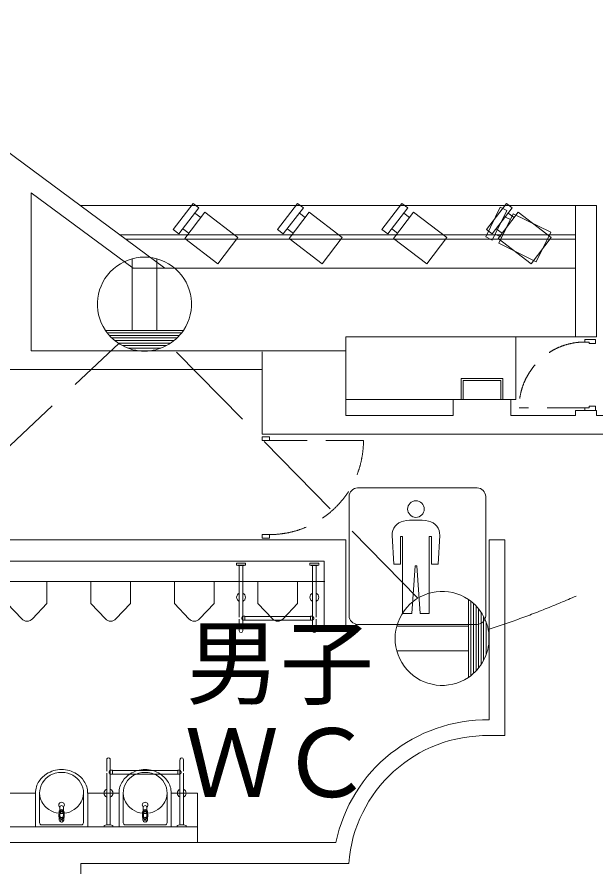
# Model space of a CAD drawing. Units: millimetres, scale not verified. Extents: x -45037 to 38963, y -31304 to 27496.
# Drawn here: x -17930 to -12389, y -19479 to -11284 of the extents above; entities that cross this region are included whole.
import ezdxf
from ezdxf.enums import TextEntityAlignment as Align

# ---------------------------------------------------------------- set-up
doc = ezdxf.new("R2010")
doc.units = ezdxf.units.MM
doc.header["$LTSCALE"] = 300
doc.linetypes.add('DASHED1', pattern=[1.8, 1.2, -0.6])
doc.linetypes.add('DASHED3', pattern=[4, 3, -1])
for name, color, linetype, lineweight in [('1-0_155', 7, 'Continuous', 9), ('1-2_250', 7, 'DASHED1', 9), ('1-F', 7, 'Continuous', 9), ('8-1', 7, 'Continuous', 9), ('8-2', 7, 'Continuous', 9)]:
    doc.layers.add(name, color=color, linetype=linetype, lineweight=lineweight)
doc.layers.add('1-A', color=7, linetype='Continuous')
doc.styles.add('HG創英角ｺﾞｼｯｸUB', font='')
doc.styles.get('HG創英角ｺﾞｼｯｸUB').set_extended_font_data('HG創英角ｺﾞｼｯｸUB')

msp = doc.modelspace()

# ---------------------------------------------------------------- linework, layer by layer
at = {"layer": '1-0_155'}
for p, q in [((-16817.6, -13688.9), (-17794.1, -12965.5)), ((-12584.1, -14345.1), (-12584.1, -13088.9)), ((-16227.9, -13159.8), (-16172.4, -13202.4)), ((-15227.9, -13159.8), (-15172.4, -13202.4)), ((-14227.9, -13159.8), (-14172.4, -13202.4)), ((-13270, -13192.4), (-13207.2, -13223.2)), ((-13172.4, -13202.4), (-13227.9, -13159.8)), ((-16287.3, -13352.4), (-16342.9, -13309.9)), ((-15287.3, -13352.4), (-15342.9, -13309.9)), ((-14287.3, -13352.4), (-14342.9, -13309.9)), ((-13342.9, -13309.9), (-13287.3, -13352.4)), ((-16949, -13367.5), (-12584.1, -13367.5)), ((-12584.1, -13410.2), (-16891.4, -13410.2)), ((-13290.5, -13392.9), (-13353.3, -13362)), ((-16817.6, -13688.9), (-12584.1, -13688.9)), ((-13154.1, -14945.1), (-13154.1, -14345.1)), ((-15584.1, -15279.3), (-15584.1, -14489.3)), ((-15584.1, -14659.3), (-18009.1, -14659.3)), ((-14784.1, -14945.1), (-13154.1, -14945.1)), ((-13204.1, -14945.1), (-13204.1, -15099.3)), ((-12494.1, -15025.1), (-12494.1, -15050.1)), ((-12454.1, -15025.1), (-12494.1, -15025.1)), ((-14784.1, -15099.3), (-13754.1, -15099.3)), ((-15514.1, -15339.3), (-15514.1, -15304.3)), ((-15584.1, -15339.3), (-15514.1, -15339.3)), ((-15820.9, -16531.4), (-15751.2, -16531.4)), ((-15767.3, -16536.4), (-15804.8, -16536.4)), ((-15803.1, -16536.4), (-15803.1, -17031.5)), ((-15119.2, -16531.4), (-15049.5, -16531.4)), ((-15065.6, -16536.4), (-15103.1, -16536.4)), ((-15067.3, -17031.5), (-15067.3, -16536.4)), ((-14984.1, -16689.3), (-19809.1, -16689.3)), ((-17644.1, -16689.3), (-17644.1, -16899.3)), ((-16844.1, -16689.3), (-16844.1, -16899.3)), ((-16044.1, -16689.3), (-16044.1, -16899.3)), ((-17644.1, -16899.3), (-17783.1, -17047.2)), ((-16844.1, -16899.3), (-16983.1, -17047.2)), ((-16044.1, -16899.3), (-16183.1, -17047.2)), ((-15780, -17044.5), (-15780, -17036.6)), ((-15769, -17057.3), (-15769, -17023.9)), ((-15762.8, -17021.5), (-15750, -17021.5)), ((-15748.9, -17058.6), (-15748.9, -17022.5)), ((-15748.9, -17023.5), (-15121.4, -17023.5)), ((-15121.4, -17022.5), (-15121.4, -17058.6)), ((-15107.6, -17021.5), (-15120.4, -17021.5)), ((-15101.4, -17057.3), (-15101.4, -17023.9)), ((-15090.4, -17036.6), (-15090.4, -17044.5)), ((-15803.1, -17049.6), (-15803.1, -17160.8)), ((-15750, -17059.6), (-15762.9, -17059.6)), ((-15121.4, -17057.6), (-15748.9, -17057.6)), ((-15120.4, -17059.6), (-15107.5, -17059.6)), ((-15067.3, -17160.8), (-15067.3, -17049.6)), ((-13259.1, -18164.5), (-13409.1, -18164.5)), ((-17072, -18395.1), (-17072, -18506.4)), ((-16336.3, -18395.1), (-16336.3, -18506.4)), ((-17048.9, -18519.3), (-17048.9, -18511.5)), ((-17037.9, -18532.1), (-17037.9, -18498.7)), ((-17031.8, -18496.4), (-17018.9, -18496.4)), ((-17017.9, -18497.4), (-17017.9, -18533.5)), ((-16390.4, -18498.3), (-17017.9, -18498.3)), ((-16390.4, -18533.5), (-16390.4, -18497.4)), ((-16389.4, -18496.4), (-16376.5, -18496.4)), ((-16370.4, -18498.7), (-16370.4, -18532.1)), ((-16359.3, -18519.3), (-16359.3, -18511.5)), ((-17072, -18524.5), (-17072, -19019.6)), ((-17018.9, -18534.5), (-17031.8, -18534.5)), ((-17017.9, -18532.5), (-16390.4, -18532.5)), ((-16376.5, -18534.5), (-16389.4, -18534.5)), ((-16336.3, -18524.5), (-16336.3, -19019.6)), ((-17754.1, -18714.3), (-18054.1, -18714.3)), ((-17754, -19039.3), (-17754, -18714.4)), ((-17714, -18999.3), (-17714, -18712.4)), ((-17294.2, -18999.3), (-17294.2, -18712.4)), ((-17254.2, -18714.4), (-17254.2, -19039.3)), ((-16954.1, -18714.3), (-17254.1, -18714.3)), ((-16954, -19039.3), (-16954, -18714.4)), ((-16914, -18999.3), (-16914, -18712.4)), ((-16494.2, -18712.4), (-16494.2, -18999.3)), ((-16454.2, -19039.3), (-16454.2, -18714.4)), ((-17530, -18931.9), (-17528, -18894.8)), ((-17521.5, -18852.2), (-17521.9, -18880.2)), ((-17519, -18895.4), (-17521, -18933.1)), ((-17515, -18895.6), (-17515.7, -18908.4)), ((-17492.5, -18908.4), (-17493.2, -18895.6)), ((-17489.2, -18895.4), (-17487.2, -18933.1)), ((-17486.3, -18880.2), (-17486.7, -18852.2)), ((-17478.2, -18932), (-17480.2, -18894.8)), ((-16730, -18931.9), (-16728, -18894.8)), ((-16721.9, -18880.2), (-16721.5, -18852.2)), ((-16719, -18895.4), (-16721, -18933.1)), ((-16715, -18895.6), (-16715.7, -18908.4)), ((-16692.5, -18908.4), (-16693.2, -18895.6)), ((-16689.2, -18895.4), (-16687.2, -18933.1)), ((-16686.7, -18852.2), (-16686.3, -18880.2)), ((-16678.2, -18932), (-16680.2, -18894.8)), ((-17526.5, -18975.2), (-17526.5, -18949.4)), ((-17481.7, -18949.4), (-17481.7, -18973.8)), ((-16726.5, -18949.4), (-16726.5, -18975.2)), ((-16681.7, -18973.8), (-16681.7, -18949.4)), ((-18814.1, -19039.3), (-16204.1, -19039.3)), ((-17314.2, -19019.3), (-17694, -19019.3)), ((-17097.6, -19026.1), (-17097.6, -19041.7)), ((-17073.7, -19019.6), (-17036.2, -19019.6)), ((-17012.4, -19026.1), (-17012.4, -19041.7)), ((-16514.2, -19019.3), (-16894, -19019.3)), ((-16395.9, -19026.1), (-16395.9, -19041.7)), ((-16334.6, -19019.6), (-16372.1, -19019.6)), ((-16310.7, -19041.7), (-16310.7, -19026.1)), ((-14878.3, -19189.3), (-18814.1, -19189.3))]:
    msp.add_line(p, q, dxfattribs=at)
for points in [[(-19780.7, -12094.3), (-19780.7, -11651.5), (-19944, -11529.8), (-19761.8, -11283.8), (-16515.3, -13688.9)], [(-17794.1, -12965.5), (-17794.1, -14479.3), (-14784.1, -14479.3)], [(-14784.1, -15099.3), (-14784.1, -14345.1), (-12384.1, -14345.1), (-12384.1, -13088.9), (-17325.2, -13088.9)], [(-13204.1, -15099.3), (-12584.1, -15099.3), (-12584.1, -15050.1), (-12384.1, -15050.1), (-12384.1, -15099.3), (-11434.1, -15099.3), (-11434.1, -14278), (-11234.1, -14320.6), (-9584.1, -14489.3), (-9584.1, -15099.3), (-11234.1, -15099.3), (-11234.1, -14320.6)], [(-13279.1, -14945.1), (-13279.1, -14745.1), (-13679.1, -14745.1), (-13679.1, -14945.1)], [(-13299.1, -14945.1), (-13299.1, -14765.1), (-13659.1, -14765.1), (-13659.1, -14945.1)], [(-13754.1, -14945.1), (-13754.1, -15099.3), (-14784.1, -15099.3)], [(-12394.1, -15050.1), (-12394.1, -15010.1), (-12454.1, -15010.1), (-12454.1, -15025.1)], [(-9808.8, -15707.8), (-9808.8, -15279.3), (-15584.1, -15279.3)], [(-15514.1, -15304.3), (-15584.1, -15304.3), (-15584.1, -15339.3)], [(-20014.1, -16289.3), (-14784.1, -16289.3), (-14784.1, -17114.3)], [(-13259.1, -18164.5), (-13259.1, -16289.3), (-13409.1, -16289.3), (-13409.1, -18014.5)], [(-19849.1, -17114.3), (-19849.1, -17602.8), (-19809.1, -17602.8), (-19809.1, -16494.3), (-14989.1, -16494.3), (-14989.1, -17114.3)], [(-15743.4, -16529.8), (-15743.4, -16514.3), (-15828.6, -16514.3), (-15828.6, -16529.8)], [(-15779.8, -17036), (-15769, -17021.8), (-15769, -16536.4)], [(-15041.8, -16529.8), (-15041.8, -16514.3), (-15126.9, -16514.3), (-15127, -16529.8)], [(-15101.4, -16536.4), (-15101.4, -17021.8), (-15090.6, -17036.1)], [(-17885.1, -17047.2), (-18024.1, -16899.3), (-18024.1, -16689.3)], [(-17085.1, -17047.2), (-17224.1, -16899.3), (-17224.1, -16689.3)], [(-16285.1, -17047.2), (-16424.1, -16899.3), (-16424.1, -16689.3)], [(-15624.1, -16689.3), (-15624.1, -16899.3), (-15485.1, -17047.2)], [(-15383.1, -17047.2), (-15244.1, -16899.3), (-15244.1, -16689.3)], [(-15769, -17160.8), (-15769, -17059.3), (-15779.8, -17045.1)], [(-15090.6, -17045.1), (-15101.4, -17059.3), (-15101.4, -17160.8)], [(-17048.7, -18510.9), (-17037.9, -18496.7), (-17037.9, -18395.1)], [(-16359.5, -18510.9), (-16370.4, -18496.7), (-16370.4, -18395.1)], [(-17037.9, -19019.6), (-17037.9, -18534.1), (-17048.7, -18519.9)], [(-16370.4, -19019.6), (-16370.4, -18534.1), (-16359.5, -18519.9)], [(-16454.2, -18714.3), (-16204.1, -18714.3), (-16204.1, -19189.3)], [(-17319.1, -19489.3), (-17319.1, -19389.3), (-14755.3, -19389.3)]]:
    msp.add_lwpolyline(points, dxfattribs=at)
for points in [[(-16381.2, -13359.9), (-16189.6, -13109.8), (-16245.2, -13067.2), (-16436.7, -13317.3)], [(-15381.2, -13359.9), (-15189.6, -13109.8), (-15245.2, -13067.2), (-15436.7, -13317.3)], [(-14381.2, -13359.9), (-14189.6, -13109.8), (-14245.2, -13067.2), (-14436.7, -13317.3)], [(-13381.1, -13418.6), (-13443.9, -13387.7), (-13305.1, -13105), (-13242.2, -13135.8)], [(-13381.2, -13359.9), (-13436.7, -13317.3), (-13245.2, -13067.2), (-13189.6, -13109.8)], [(-15816.5, -13395.6), (-16134.1, -13152.4), (-16325.6, -13402.5), (-16008, -13645.7)], [(-14816.5, -13395.6), (-15134.1, -13152.4), (-15325.6, -13402.5), (-15008, -13645.7)], [(-13816.5, -13395.6), (-14134.1, -13152.4), (-14325.6, -13402.5), (-14008, -13645.7)], [(-12816.5, -13395.6), (-13008, -13645.7), (-13325.6, -13402.5), (-13134.1, -13152.4)], [(-12820.4, -13343), (-12959.2, -13625.8), (-13318.3, -13449.4), (-13179.4, -13166.7)], [(-12494.1, -14395.1), (-12454.1, -14395.1), (-12454.1, -14410.1), (-12394.1, -14410.1), (-12394.1, -14370.1), (-12494.1, -14370.1)], [(-15584.1, -16274.3), (-15584.1, -16239.3), (-15514.1, -16239.3), (-15514.1, -16274.3)], [(-14769.1, -17114.3), (-14769.1, -17139.3), (-14999.1, -17139.3), (-14999.1, -17114.3)]]:
    msp.add_lwpolyline(points, close=True, dxfattribs=at)
for centre in [(-17504.1, -18982.7), (-16704.1, -18982.7)]:
    msp.add_circle(centre, 11, dxfattribs=at)
for centre, radius, start, end in [((-15826.6, -16529.9), 2, 179.99995, 254.04378), ((-15785.8, -16387.2), 150.4, 254.04376, 262.71823), ((-15804.8, -16535.4), 1, 262.71822, 269.99995), ((-15767.3, -16535.4), 1, 269.99995, 277.28163), ((-15786.2, -16387.2), 150.4, 277.28163, 285.95609), ((-15745.4, -16529.8), 2, 285.95609, 359.99995), ((-15125, -16529.8), 2, 179.99995, 254.04378), ((-15084.2, -16387.2), 150.4, 254.04376, 262.71823), ((-15103.1, -16535.4), 1, 262.71822, 269.99995), ((-15065.6, -16535.4), 1, 269.99995, 277.28163), ((-15084.6, -16387.2), 150.4, 277.28163, 285.95609), ((-15043.7, -16529.8), 2, 285.95609, 359.99995), ((-15786, -16840.1), 42.1, 113.8761, 246.12376), ((-15786, -16840.1), 42.1, 293.8761, 66.12376), ((-15084.4, -16840.1), 42.1, 113.8761, 246.12376), ((-15084.4, -16840.1), 42.1, 293.8761, 66.12376), ((-15779, -17036.6), 1, 142.69138, 179.99994), ((-15779, -17044.5), 1, 179.99995, 217.30847), ((-15762.9, -17081.7), 60.1, 89.99995, 95.87265), ((-15750, -17022.5), 1, 359.99995, 89.99995), ((-15120.4, -17022.5), 1, 89.99995, 179.99995), ((-15107.6, -17081.7), 60.1, 84.12721, 89.99995), ((-15091.4, -17036.6), 1, 359.99995, 37.30847), ((-15091.4, -17044.5), 1, 322.69139, 359.99995), ((-17834.1, -16999.3), 70, 223.21393, 316.78597), ((-17034.1, -16999.3), 70, 223.21393, 316.78597), ((-16234.1, -16999.3), 70, 223.21393, 316.78597), ((-15762.8, -16999.5), 60.1, 264.1272, 269.99995), ((-15749.9, -17058.6), 1, 269.99995, 359.99995), ((-15434.1, -16999.3), 70, 223.21393, 316.78597), ((-15120.4, -17058.6), 1, 179.99994, 269.99995), ((-15107.6, -16999.5), 60.1, 269.99995, 275.87265), ((-15786, -17160.8), 17, 179.99995, 359.99995), ((-15084.4, -17160.8), 17, 179.99995, 359.99995), ((-13434.1, -19489.3), 1475, 89.02884, 168.26474), ((-13434.1, -19489.3), 1325, 88.91888, 175.67168), ((-17055, -18395.1), 17, 359.99995, 179.99995), ((-16353.3, -18395.1), 17, 359.99995, 179.99995), ((-17504.1, -18759.4), 269.9, 90, 122.3), ((-17504.1, -18759.4), 242.9, 75.54, 104.45), ((-17504.1, -18759.4), 269.9, 57.69, 90), ((-17047.9, -18511.5), 1, 142.69139, 179.99995), ((-17047.9, -18519.3), 1, 179.99995, 217.30847), ((-17031.8, -18556.5), 60.1, 89.99995, 95.87265), ((-17018.9, -18497.4), 1, 359.99994, 89.99995), ((-16704.1, -18759.4), 269.9, 90, 122.3), ((-16704.1, -18759.4), 242.9, 75.54, 104.45), ((-16704.1, -18759.4), 269.9, 57.69, 90), ((-16389.4, -18497.4), 1, 89.99995, 179.99995), ((-16376.5, -18556.5), 60.1, 84.1272, 89.99995), ((-16360.3, -18511.5), 1, 359.99995, 37.30847), ((-16360.3, -18519.3), 1, 322.69138, 359.99994), ((-17549, -18714.4), 204.9, 145.85, 180), ((-17520.1, -18734), 239.9, 122.3, 145.85), ((-17514.8, -18717.7), 199.9, 104.45, 164.45), ((-17493.4, -18717.7), 199.9, 15.54, 75.54), ((-17488.1, -18734), 239.9, 34.14, 57.69), ((-17459.2, -18714.4), 204.9, 0, 34.14), ((-17031.8, -18474.3), 60.1, 264.12721, 269.99995), ((-17018.9, -18533.5), 1, 269.99995, 359.99995), ((-16749, -18714.4), 204.9, 145.85, 180), ((-16720.1, -18734), 239.9, 122.3, 145.85), ((-16714.8, -18717.7), 199.9, 104.45, 164.45), ((-16693.4, -18717.7), 199.9, 15.54, 75.54), ((-16688.1, -18734), 239.9, 34.14, 57.69), ((-16659.2, -18714.4), 204.9, 0, 34.14), ((-16389.4, -18533.5), 1, 179.99995, 269.99995), ((-16376.5, -18474.3), 60.1, 269.99995, 275.87265), ((-17534, -18712.4), 179.9, 164.45, 198.39), ((-17474.2, -18712.4), 179.9, 341.6, 15.54), ((-17055, -18715.9), 42.1, 113.8761, 246.12376), ((-17055, -18715.9), 42.1, 293.8761, 66.12376), ((-16734, -18712.4), 179.9, 164.45, 198.39), ((-16674.2, -18712.4), 179.9, 341.6, 15.54), ((-16353.3, -18715.9), 42.1, 113.8761, 246.12376), ((-16353.3, -18715.9), 42.1, 293.8761, 66.12376), ((-17544, -18714.4), 249.9, 358.79, 0), ((-16744, -18714.4), 249.9, 358.79, 0), ((-17515.1, -18706), 199.9, 198.39, 236.55), ((-17504.1, -18829.3), 27, 309.94, 230.04), ((-17504.1, -18852.4), 17.4, 0.74, 179.25), ((-17493.1, -18706), 199.9, 303.44, 341.6), ((-16715.1, -18706), 199.9, 198.39, 236.55), ((-16704.1, -18829.3), 27, 309.94, 230.04), ((-16704.1, -18852.4), 17.4, 0.74, 179.25), ((-16693.1, -18706), 199.9, 303.44, 341.6), ((-17504.1, -18689.4), 219.9, 236.55, 263.57), ((-17504.1, -18896.1), 23.9, 138.25, 176.79), ((-17504.1, -18896.1), 23.9, 41.74, 138.25), ((-17504.1, -18896.2), 15, 3.08, 176.91), ((-17512.7, -18908.6), 2.9, 176.96, 286.45), ((-17504.1, -18896.1), 10.9, 2.78, 177.21), ((-17510.8, -18908.3), 13.4, 102.92, 108.43), ((-17504.1, -18937.5), 43.4, 77.07, 102.92), ((-17504.1, -18937.9), 27.5, 81.58, 106.47), ((-17504.1, -18938.2), 27.8, 73.59, 81.58), ((-17495.5, -18908.6), 2.9, 253.54, 3.03), ((-17497.4, -18908.3), 13.4, 71.56, 77.07), ((-17504.1, -18896.1), 23.9, 3.2, 41.74), ((-17504.1, -18689.4), 219.9, 276.42, 303.44), ((-16704.1, -18689.4), 219.9, 236.55, 263.57), ((-16704.1, -18896.1), 23.9, 138.25, 176.79), ((-16704.1, -18896.1), 23.9, 41.74, 138.25), ((-16704.1, -18896.2), 15, 3.08, 176.91), ((-16712.7, -18908.6), 2.9, 176.96, 286.45), ((-16704.1, -18896.1), 10.9, 2.78, 177.21), ((-16710.8, -18908.3), 13.4, 102.92, 108.43), ((-16704.1, -18937.5), 43.4, 77.07, 102.92), ((-16704.1, -18937.9), 27.5, 81.58, 106.47), ((-16704.1, -18938.2), 27.8, 73.59, 81.58), ((-16695.5, -18908.6), 2.9, 253.54, 3.03), ((-16697.4, -18908.3), 13.4, 71.56, 77.07), ((-16704.1, -18896.1), 23.9, 3.2, 41.74), ((-16704.1, -18689.4), 219.9, 276.42, 303.44), ((-17694, -18999.3), 19.9, 180, 270), ((-17500.5, -18933.5), 29.6, 176.84, 188.64), ((-17503.1, -18933.9), 27, 188.64, 200.33), ((-17503.1, -18933.9), 27, 200.33, 210.88), ((-17508.2, -18940.5), 20.3, 187.75, 194.62), ((-17505.1, -18939.7), 23.5, 194.62, 204.19), ((-17505.1, -18939.7), 23.5, 204.19, 212.78), ((-17504.2, -18969.9), 22.9, 193.27, 256.62), ((-17502.6, -18933.6), 27.5, 210.88, 229.2), ((-17505.6, -18940.1), 22.9, 212.78, 230.29), ((-17505.4, -18944), 21.1, 204.21, 220.31), ((-17504.6, -18943.4), 22.2, 220.31, 236.52), ((-17505.3, -18933.9), 15.7, 176.91, 180), ((-17511.1, -18934.1), 9.9, 179.2, 183.56), ((-17504.2, -18933.6), 16.8, 183.56, 207.52), ((-17504.1, -18935.4), 25.2, 229.2, 269.99), ((-17504.1, -18938.2), 25.3, 230.29, 271.68), ((-17505.6, -18934.3), 15.2, 207.52, 229.18), ((-17504.3, -18942.8), 22.8, 236.52, 253.77), ((-17504, -18932.4), 17.8, 229.18, 270.03), ((-17504.2, -18942.6), 23.1, 253.77, 333.95), ((-17504.3, -18934.5), 26.1, 270.45, 292.06), ((-17504, -18933.2), 17, 270.03, 295.86), ((-17504.1, -18937.8), 25.7, 271.68, 293.72), ((-17504.2, -18969.9), 22.9, 284.61, 350.19), ((-17504.2, -18932.7), 17.6, 295.86, 315.46), ((-17503.9, -18935.7), 24.8, 292.06, 314.67), ((-17503.6, -18939.1), 24.2, 293.72, 310.78), ((-17503, -18933.9), 15.8, 315.46, 3.08), ((-17503.4, -18939.3), 24, 310.78, 326.47), ((-17505.9, -18933.6), 27.8, 314.67, 339.87), ((-17502.3, -18940.1), 22.6, 326.47, 335.7), ((-17502.3, -18940.1), 22.6, 335.7, 352.31), ((-17505.9, -18933.6), 27.8, 339.87, 3.15), ((-17314.2, -18999.3), 19.9, 270, 0), ((-16894, -18999.3), 19.9, 180, 270), ((-16700.5, -18933.5), 29.6, 176.84, 188.64), ((-16703.1, -18933.9), 27, 188.64, 200.33), ((-16703.1, -18933.9), 27, 200.33, 210.88), ((-16708.2, -18940.5), 20.3, 187.75, 194.62), ((-16705.1, -18939.7), 23.5, 194.62, 204.19), ((-16705.1, -18939.7), 23.5, 204.19, 212.78), ((-16704.2, -18969.9), 22.9, 193.27, 256.62), ((-16702.6, -18933.6), 27.5, 210.88, 229.2), ((-16705.6, -18940.1), 22.9, 212.78, 230.29), ((-16705.4, -18944), 21.1, 204.21, 220.31), ((-16704.6, -18943.4), 22.2, 220.31, 236.52), ((-16705.3, -18933.9), 15.7, 176.91, 180), ((-16711.1, -18934.1), 9.9, 179.2, 183.56), ((-16704.2, -18933.6), 16.8, 183.56, 207.52), ((-16704.1, -18935.4), 25.2, 229.2, 269.99), ((-16704.1, -18938.2), 25.3, 230.29, 271.68), ((-16705.6, -18934.3), 15.2, 207.52, 229.18), ((-16704.3, -18942.8), 22.8, 236.52, 253.77), ((-16704, -18932.4), 17.8, 229.18, 270.03), ((-16704.2, -18942.6), 23.1, 253.77, 333.95), ((-16704.3, -18934.5), 26.1, 270.45, 292.06), ((-16704, -18933.2), 17, 270.03, 295.86), ((-16704.1, -18937.8), 25.7, 271.68, 293.72), ((-16704.2, -18969.9), 22.9, 284.61, 350.19), ((-16704.2, -18932.7), 17.6, 295.86, 315.46), ((-16703.9, -18935.7), 24.8, 292.06, 314.67), ((-16703.6, -18939.1), 24.2, 293.72, 310.78), ((-16703, -18933.9), 15.8, 315.46, 3.08), ((-16703.4, -18939.3), 24, 310.78, 326.47), ((-16705.9, -18933.6), 27.8, 314.67, 339.87), ((-16702.3, -18940.1), 22.6, 326.47, 335.7), ((-16702.3, -18940.1), 22.6, 335.7, 352.31), ((-16705.9, -18933.6), 27.8, 339.87, 3.15), ((-16514.2, -18999.3), 19.9, 270, 0), ((-17095.6, -19026.1), 2, 105.95609, 179.99995), ((-17054.8, -19168.8), 150.4, 97.28163, 105.95609), ((-17073.7, -19020.6), 1, 89.99995, 97.28163), ((-17036.2, -19020.6), 1, 82.71822, 89.99995), ((-17055.1, -19168.8), 150.4, 74.04376, 82.71823), ((-17014.4, -19026.1), 2, 359.99995, 74.04378), ((-16393.9, -19026.1), 2, 105.95609, 179.99995), ((-16353.1, -19168.8), 150.4, 97.28163, 105.95609), ((-16372.1, -19020.6), 1, 89.99995, 97.28163), ((-16334.6, -19020.6), 1, 82.71822, 89.99995), ((-16353.5, -19168.8), 150.4, 74.04376, 82.71823), ((-16312.7, -19026.1), 2, 359.99995, 74.04378)]:
    msp.add_arc(centre, radius, start, end, dxfattribs=at)
at = {"layer": '1-2_250'}
for p, q in [((-12494.1, -15025.1), (-13124.1, -15025.1)), ((-15514.1, -15339.3), (-14614.1, -15339.3))]:
    msp.add_line(p, q, dxfattribs=at)
for centre, radius, start, end in [((-12494.1, -15025.1), 630, 90, 180), ((-15514.1, -15339.3), 900, 270, 0)]:
    msp.add_arc(centre, radius, start, end, dxfattribs=at)
at = {"layer": '1-F'}
for p, q in [((-14669.9, -15791.5), (-13525.1, -15791.5)), ((-14751.7, -17017.8), (-14751.7, -15873.4)), ((-13443.9, -15873.4), (-13443.9, -17017.8)), ((-13525.1, -17099.2), (-14669.9, -17099.2))]:
    msp.add_line(p, q, dxfattribs=at)
msp.add_lwpolyline([(-14339.4, -16247.4), (-14324.2, -16523.2), (-14259.7, -16523.2), (-14259.7, -16259.1), (-14239.5, -16259.1), (-14239.5, -16995.3), (-14151.8, -16995.3), (-14119.5, -16539.4), (-14103.1, -16539.4), (-14072.1, -16995.3), (-13984, -16995.3), (-13984, -16259.1), (-13963.6, -16259.1), (-13963.6, -16523.2), (-13898.8, -16523.2), (-13883.9, -16247.4)], dxfattribs=at)
for centre, radius, start, end in [((-14666.6, -15876.6), 85.2, 92.18552, 177.84597), ((-13529.1, -15876.7), 85.3, 2.21104, 87.31479), ((-14109.1, -15997.6), 82.4, 92.06856, 178.12599), ((-14114.3, -15997.9), 82.6, 2.03462, 88.44888), ((-14108.6, -15992.6), 82.9, 181.59181, 267.56989), ((-14114.7, -15992.5), 83, 271.81358, 358.34669), ((-14203.1, -16243.5), 136.3, 102.01388, 181.63517), ((-14113.9, -16772.8), 673, 89.84743, 100.06223), ((-14108.1, -16761.9), 662.1, 79.85022, 90.33947), ((-14020.5, -16243.7), 136.7, 358.44565, 77.74259), ((-14667.2, -17014.7), 84.6, 182.11338, 268.17081), ((-13528.2, -17015), 84.3, 272.08029, 358.07821)]:
    msp.add_arc(centre, radius, start, end, dxfattribs=at)
at = {"layer": '8-1'}
for p, q in [((-16827.9, -14283.7), (-16827.9, -13597.8)), ((-16593.6, -14283.7), (-16593.6, -13597.8)), ((-16337.5, -14283.7), (-17084, -14283.7)), ((-16355.1, -14308), (-17066.4, -14308)), ((-16375.3, -14332.3), (-17046.2, -14332.3)), ((-16398.7, -14356.6), (-17022.8, -14356.6)), ((-16426.2, -14380.9), (-16995.3, -14380.9)), ((-16458.9, -14405.2), (-16962.6, -14405.2)), ((-16499.3, -14429.5), (-16922.2, -14429.5)), ((-16553.2, -14453.8), (-16868.3, -14453.8)), ((-16649.6, -14478.2), (-16771.9, -14478.2)), ((-13609.7, -16860.7), (-13609.7, -17607.2)), ((-13585.4, -16878.2), (-13585.4, -17589.6)), ((-13561.1, -16898.5), (-13561.1, -17569.4)), ((-13536.7, -16921.9), (-13536.7, -17545.9)), ((-13512.4, -16949.3), (-13512.4, -17518.5)), ((-13488.1, -16982), (-13488.1, -17485.8)), ((-13463.8, -17022.4), (-13463.8, -17445.4)), ((-13609.7, -17116.8), (-14295.5, -17116.8)), ((-13439.5, -17076.4), (-13439.5, -17391.5)), ((-13415.2, -17172.8), (-13415.2, -17295)), ((-13609.7, -17351.1), (-14295.5, -17351.1))]:
    msp.add_line(p, q, dxfattribs=at)
for centre, start, end in [((-16710.8, -14032.3), 326.0455, 213.95448), ((-16710.8, -14032.3), 213.95448, 326.0455), ((-16710.8, -14032.3), 213.95448, 326.0455), ((-13861, -17233.9), 56.0455, 303.95448), ((-13861, -17233.9), 303.95448, 56.0455), ((-13861, -17233.9), 303.95448, 56.0455)]:
    msp.add_arc(centre, 450, start, end, dxfattribs=at)
at = {"layer": '8-2', "linetype": 'DASHED3'}
for p, q in [((-18250.2, -15623.6), (-16956.2, -14409.5)), ((-14093, -16848.3), (-16477.6, -14417.2))]:
    msp.add_line(p, q, dxfattribs=at)
msp.add_arc((-16307.8, -8331.9), 9278.6, 288.1399, 319.62958, dxfattribs=at)

# ---------------------------------------------------------------- texts
at = {"layer": '1-A', "style": 'HG創英角ｺﾞｼｯｸUB'}
for s, p in [('男子', (-16313.3, -17995.8)), ('ＷＣ', (-16323.7, -18951.3))]:
    msp.add_text(s, height=659.8, dxfattribs=at).set_placement(p, align=Align.BOTTOM_LEFT)

doc.saveas('drawing.dxf')
